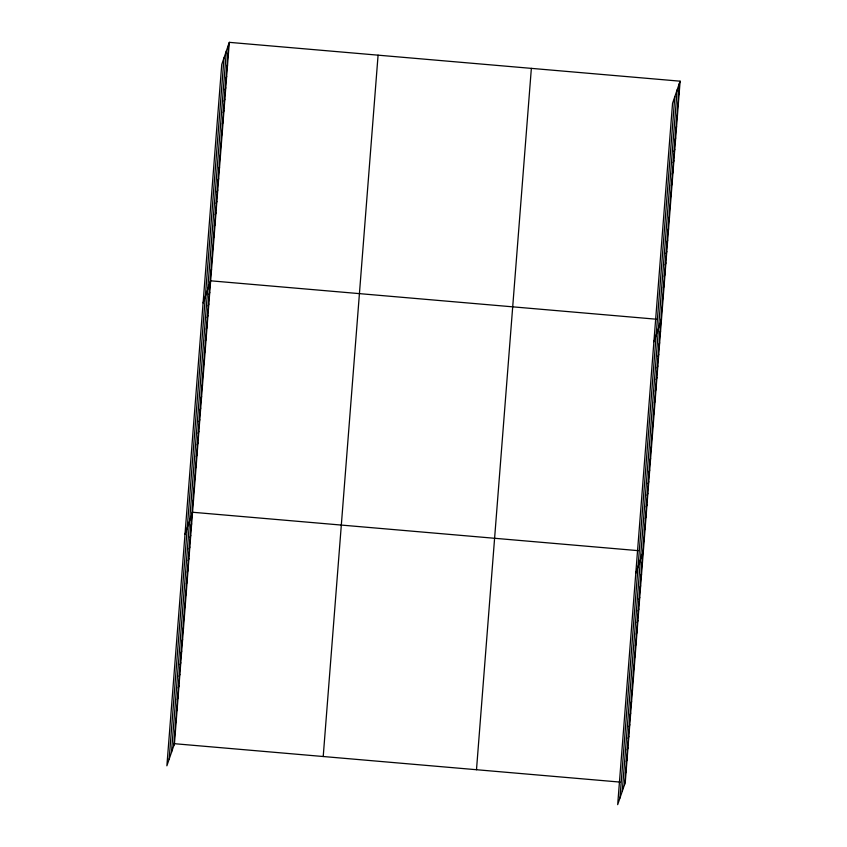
<?xml version="1.0" encoding="UTF-8"?>
<svg xmlns="http://www.w3.org/2000/svg" width="847" height="847" viewBox="0 0 847 847"><rect width="100%" height="100%" fill="white"/><g stroke="black" fill="none" stroke-linecap="round" stroke-linejoin="round"><path stroke-width="1.27" d="M169.146 759.198L224.01 57.85M171.486 752.38L226.34 51.032M173.741 745.762L228.605 44.415M229.315 42.35L221.745 64.467L166.88 765.815L174.45 743.698L229.315 42.35L680.12 81.185L625.255 782.533L617.685 804.65L672.55 103.302L680.12 81.185M323.215 756.519L378.08 55.171M476.49 769.722L531.355 68.374M619.951 798.033L674.815 96.685M622.28 791.214L677.145 89.867M624.546 784.608L679.41 83.25M227.716 55.775L228.425 53.71M226.827 67.125L227.536 65.06M225.937 78.485L226.647 76.421M225.048 89.835L225.757 87.77M224.169 101.195L224.868 99.131M223.28 112.545L223.989 110.481M222.39 123.906L223.1 121.841M221.501 135.255L222.21 133.191M220.612 146.616L221.321 144.551M219.722 157.965L220.432 155.901M218.833 169.326L219.542 167.261M217.944 180.676L218.653 178.611M217.054 192.036L217.764 189.972M216.176 203.386L216.874 201.321M215.286 214.746L215.985 212.682M214.397 226.096L215.106 224.032M213.508 237.456L214.217 235.392M212.618 248.806L213.328 246.742M211.729 260.167L212.438 258.102M210.839 271.516L211.549 269.452M203.089 302.919L210.659 280.812L656.383 319.213M209.05 294.449L209.76 292.384M208.14 306.021L208.849 303.957M207.24 317.593L207.949 315.529M206.329 329.165L207.039 327.101M205.429 340.738L206.139 338.673M204.519 352.31L205.228 350.245M203.619 363.882L204.328 361.817M202.708 375.454L203.418 373.389M201.808 387.026L202.518 384.962M200.898 398.598L201.607 396.534M199.998 410.17L200.707 408.106M199.087 421.742L199.797 419.678M198.187 433.315L198.897 431.25M197.277 444.887L197.986 442.822M196.377 456.459L197.086 454.394M195.466 468.031L196.176 465.966M194.566 479.603L195.276 477.539M193.656 491.175L194.365 489.111M192.756 502.747L193.465 500.683M184.985 534.362L192.555 512.255L638.278 550.656M190.946 525.892L191.655 523.827M190.035 537.464L190.744 535.399M189.135 549.036L189.844 546.971M188.225 560.608L188.934 558.544M187.325 572.18L188.034 570.116M186.414 583.752L187.123 581.688M185.514 595.325L186.224 593.26M184.604 606.897L185.313 604.832M183.704 618.469L184.413 616.404M182.793 630.041L183.503 627.976M181.893 641.613L182.603 639.549M180.983 653.185L181.692 651.121M180.083 664.757L180.792 662.693M179.172 676.33L179.882 674.265M178.272 687.902L178.982 685.837M177.362 699.474L178.071 697.409M176.462 711.046L177.171 708.981M175.551 722.618L176.261 720.553M174.651 734.19L175.361 732.126M678.521 94.61L679.23 92.545M677.632 105.96L678.341 103.895M676.742 117.32L677.452 115.256M675.853 128.67L676.562 126.605M674.974 140.03L675.673 137.966M674.085 151.391L674.784 149.316M673.196 162.74L673.905 160.676M672.306 174.101L673.016 172.026M671.417 185.451L672.126 183.386M670.528 196.811L671.237 194.736M669.638 208.161L670.348 206.096M668.749 219.521L669.458 217.446M667.86 230.871L668.569 228.806M666.981 242.231L667.68 240.156M666.091 253.581L666.79 251.517M665.202 264.942L665.911 262.866M664.313 276.291L665.022 274.227M663.423 287.652L664.133 285.577M662.534 299.002L663.243 296.937M661.645 310.362L662.354 308.287M653.895 341.765L661.465 319.647M659.855 333.284L660.565 331.219M658.945 344.856L659.654 342.791M658.045 356.428L658.754 354.364M657.134 368L657.844 365.936M656.234 379.572L656.944 377.508M655.324 391.145L656.033 389.08M654.424 402.717L655.133 400.652M653.513 414.289L654.223 412.224M652.614 425.861L653.323 423.796M651.703 437.433L652.412 435.369M650.803 449.005L651.512 446.941M649.893 460.577L650.602 458.513M648.993 472.15L649.702 470.085M648.082 483.722L648.791 481.657M647.182 495.294L647.891 493.229M646.272 506.866L646.981 504.801M645.372 518.438L646.081 516.374M644.461 530.01L645.17 527.946M643.561 541.582L644.271 539.518M635.79 573.207L643.36 551.09M641.751 564.727L642.46 562.662M640.84 576.299L641.55 574.234M639.94 587.871L640.65 585.806M639.03 599.443L639.739 597.379M638.13 611.015L638.839 608.951M637.219 622.587L637.929 620.523M636.319 634.159L637.029 632.095M635.409 645.732L636.118 643.667M634.509 657.304L635.218 655.239M633.598 668.876L634.308 666.811M632.698 680.459L633.408 678.383M631.788 692.031L632.497 689.956M630.888 703.603L631.597 701.528M629.977 715.175L630.687 713.1M629.077 726.747L629.787 724.672M628.167 738.319L628.876 736.244M627.267 749.891L627.976 747.816M626.357 761.464L627.066 759.388M625.457 773.036L626.166 770.961M174.45 743.698L620.173 782.099"/></g></svg>
